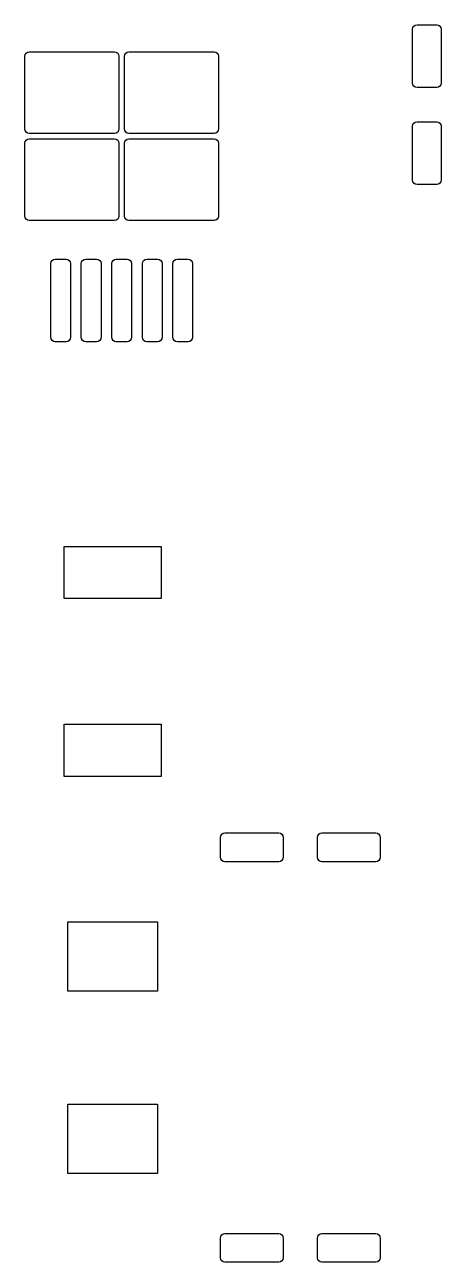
# Model space of a CAD drawing. Extents: x 144.9 to 168.1, y 82.5 to 151.4.
import ezdxf

# ---------------------------------------------------------------- set-up
doc = ezdxf.new("R2010")
doc.units = 0
doc.layers.get('0').update_dxf_attribs({"linetype": 'CONTINUOUS'})

msp = doc.modelspace()

# ---------------------------------------------------------------- linework, layer by layer
at = {"color": 4}
for points in [[(167.80016, 151.385244), (167.89586, 151.366144), (167.97696, 151.311944), (168.03116, 151.230844), (168.05016, 151.135244), (168.05016, 148.135241), (168.03116, 148.039541), (167.97696, 147.958441), (167.89586, 147.904241), (167.80016, 147.885241), (166.700159, 147.885241), (166.604459, 147.904241), (166.523359, 147.958441), (166.469159, 148.039541), (166.450159, 148.135241), (166.450159, 151.135244), (166.469159, 151.230844), (166.523359, 151.311944), (166.604459, 151.366144), (166.700159, 151.385244)], [(145.100138, 145.335238), (145.004438, 145.354238), (144.923338, 145.408438), (144.869138, 145.489539), (144.850138, 145.585239), (144.850138, 149.635243), (144.869138, 149.730843), (144.923338, 149.811943), (145.004438, 149.866143), (145.100138, 149.885243), (149.850143, 149.885243), (149.945843, 149.866143), (150.026943, 149.811943), (150.081143, 149.730843), (150.100143, 149.635243), (150.100143, 145.585239), (150.081143, 145.489539), (150.026943, 145.408438), (149.945843, 145.354238), (149.850143, 145.335238)], [(150.650143, 145.335238), (150.554443, 145.354238), (150.473343, 145.408438), (150.419143, 145.489539), (150.400143, 145.585239), (150.400143, 149.635243), (150.419143, 149.730843), (150.473343, 149.811943), (150.554443, 149.866143), (150.650143, 149.885243), (155.400148, 149.885243), (155.495848, 149.866143), (155.576948, 149.811943), (155.631148, 149.730843), (155.650148, 149.635243), (155.650148, 145.585239), (155.631148, 145.489539), (155.576948, 145.408438), (155.495848, 145.354238), (155.400148, 145.335238)], [(167.80016, 145.985239), (167.89586, 145.966139), (167.97696, 145.911939), (168.03116, 145.830839), (168.05016, 145.735239), (168.05016, 142.735236), (168.03116, 142.639536), (167.97696, 142.558436), (167.89586, 142.504236), (167.80016, 142.485236), (166.700159, 142.485236), (166.604459, 142.504236), (166.523359, 142.558436), (166.469159, 142.639536), (166.450159, 142.735236), (166.450159, 145.735239), (166.469159, 145.830839), (166.523359, 145.911939), (166.604459, 145.966139), (166.700159, 145.985239)], [(145.100138, 140.485234), (145.004438, 140.504234), (144.923338, 140.558434), (144.869138, 140.639534), (144.850138, 140.735234), (144.850138, 144.785238), (144.869138, 144.880838), (144.923338, 144.961938), (145.004438, 145.016138), (145.100138, 145.035238), (149.850143, 145.035238), (149.945843, 145.016138), (150.026943, 144.961938), (150.081143, 144.880838), (150.100143, 144.785238), (150.100143, 140.735234), (150.081143, 140.639534), (150.026943, 140.558434), (149.945843, 140.504234), (149.850143, 140.485234)], [(150.650143, 140.485234), (150.554443, 140.504234), (150.473343, 140.558434), (150.419143, 140.639534), (150.400143, 140.735234), (150.400143, 144.785238), (150.419143, 144.880838), (150.473343, 144.961938), (150.554443, 145.016138), (150.650143, 145.035238), (155.400148, 145.035238), (155.495848, 145.016138), (155.576948, 144.961938), (155.631148, 144.880838), (155.650148, 144.785238), (155.650148, 140.735234), (155.631148, 140.639534), (155.576948, 140.558434), (155.495848, 140.504234), (155.400148, 140.485234)], [(146.55014, 133.735227), (146.454439, 133.754227), (146.373339, 133.808427), (146.319139, 133.889528), (146.300139, 133.985228), (146.300139, 138.085232), (146.319139, 138.180832), (146.373339, 138.261932), (146.454439, 138.316132), (146.55014, 138.335232), (147.15014, 138.335232), (147.24584, 138.316132), (147.32694, 138.261932), (147.38114, 138.180832), (147.40014, 138.085232), (147.40014, 133.985228), (147.38114, 133.889528), (147.32694, 133.808427), (147.24584, 133.754227), (147.15014, 133.735227)], [(148.250141, 133.735227), (148.154441, 133.754227), (148.073341, 133.808427), (148.019141, 133.889528), (148.000141, 133.985228), (148.000141, 138.085232), (148.019141, 138.180832), (148.073341, 138.261932), (148.154441, 138.316132), (148.250141, 138.335232), (148.850142, 138.335232), (148.945842, 138.316132), (149.026942, 138.261932), (149.081142, 138.180832), (149.100142, 138.085232), (149.100142, 133.985228), (149.081142, 133.889528), (149.026942, 133.808427), (148.945842, 133.754227), (148.850142, 133.735227)], [(149.950143, 133.735227), (149.854443, 133.754227), (149.773343, 133.808427), (149.719143, 133.889528), (149.700143, 133.985228), (149.700143, 138.085232), (149.719143, 138.180832), (149.773343, 138.261932), (149.854443, 138.316132), (149.950143, 138.335232), (150.550143, 138.335232), (150.645843, 138.316132), (150.726944, 138.261932), (150.781144, 138.180832), (150.800144, 138.085232), (150.800144, 133.985228), (150.781144, 133.889528), (150.726944, 133.808427), (150.645843, 133.754227), (150.550143, 133.735227)], [(151.650144, 133.735227), (151.554444, 133.754227), (151.473344, 133.808427), (151.419144, 133.889528), (151.400144, 133.985228), (151.400144, 138.085232), (151.419144, 138.180832), (151.473344, 138.261932), (151.554444, 138.316132), (151.650144, 138.335232), (152.250145, 138.335232), (152.345845, 138.316132), (152.426945, 138.261932), (152.481145, 138.180832), (152.500145, 138.085232), (152.500145, 133.985228), (152.481145, 133.889528), (152.426945, 133.808427), (152.345845, 133.754227), (152.250145, 133.735227)], [(153.350146, 133.735227), (153.254446, 133.754227), (153.173346, 133.808427), (153.119146, 133.889528), (153.100146, 133.985228), (153.100146, 138.085232), (153.119146, 138.180832), (153.173346, 138.261932), (153.254446, 138.316132), (153.350146, 138.335232), (153.950147, 138.335232), (154.045847, 138.316132), (154.126947, 138.261932), (154.181147, 138.180832), (154.200147, 138.085232), (154.200147, 133.985228), (154.181147, 133.889528), (154.126947, 133.808427), (154.045847, 133.754227), (153.950147, 133.735227)], [(147.05014, 122.335217), (152.450145, 122.335217), (152.450145, 119.435214), (147.05014, 119.435214)], [(147.05014, 112.435207), (152.450145, 112.435207), (152.450145, 109.535204), (147.05014, 109.535204)], [(155.750148, 106.135201), (155.769148, 106.230801), (155.823348, 106.311901), (155.904448, 106.366101), (156.000149, 106.385201), (159.000151, 106.385201), (159.095852, 106.366101), (159.176952, 106.311901), (159.231152, 106.230801), (159.250152, 106.135201), (159.250152, 105.0352), (159.231152, 104.9395), (159.176952, 104.8584), (159.095852, 104.8042), (159.000151, 104.7852), (156.000149, 104.7852), (155.904448, 104.8042), (155.823348, 104.8584), (155.769148, 104.9395), (155.750148, 105.0352)], [(161.150153, 106.135201), (161.169153, 106.230801), (161.223354, 106.311901), (161.304454, 106.366101), (161.400154, 106.385201), (164.400157, 106.385201), (164.495857, 106.366101), (164.576957, 106.311901), (164.631157, 106.230801), (164.650157, 106.135201), (164.650157, 105.0352), (164.631157, 104.9395), (164.576957, 104.8584), (164.495857, 104.8042), (164.400157, 104.7852), (161.400154, 104.7852), (161.304454, 104.8042), (161.223354, 104.8584), (161.169153, 104.9395), (161.150153, 105.0352)], [(147.25014, 101.435197), (152.250145, 101.435197), (152.250145, 97.585193), (147.25014, 97.585193)], [(147.25014, 91.285187), (152.250145, 91.285187), (152.250145, 87.435183), (147.25014, 87.435183)], [(155.750148, 83.83518), (155.769148, 83.93078), (155.823348, 84.01188), (155.904448, 84.06608), (156.000149, 84.08518), (159.000151, 84.08518), (159.095852, 84.06608), (159.176952, 84.01188), (159.231152, 83.93078), (159.250152, 83.83518), (159.250152, 82.735179), (159.231152, 82.639479), (159.176952, 82.558379), (159.095852, 82.504179), (159.000151, 82.485179), (156.000149, 82.485179), (155.904448, 82.504179), (155.823348, 82.558379), (155.769148, 82.639479), (155.750148, 82.735179)], [(161.150153, 83.83518), (161.169153, 83.93078), (161.223354, 84.01188), (161.304454, 84.06608), (161.400154, 84.08518), (164.400157, 84.08518), (164.495857, 84.06608), (164.576957, 84.01188), (164.631157, 83.93078), (164.650157, 83.83518), (164.650157, 82.735179), (164.631157, 82.639479), (164.576957, 82.558379), (164.495857, 82.504179), (164.400157, 82.485179), (161.400154, 82.485179), (161.304454, 82.504179), (161.223354, 82.558379), (161.169153, 82.639479), (161.150153, 82.735179)]]:
    msp.add_lwpolyline(points, close=True, dxfattribs=at)

doc.saveas('drawing.dxf')
